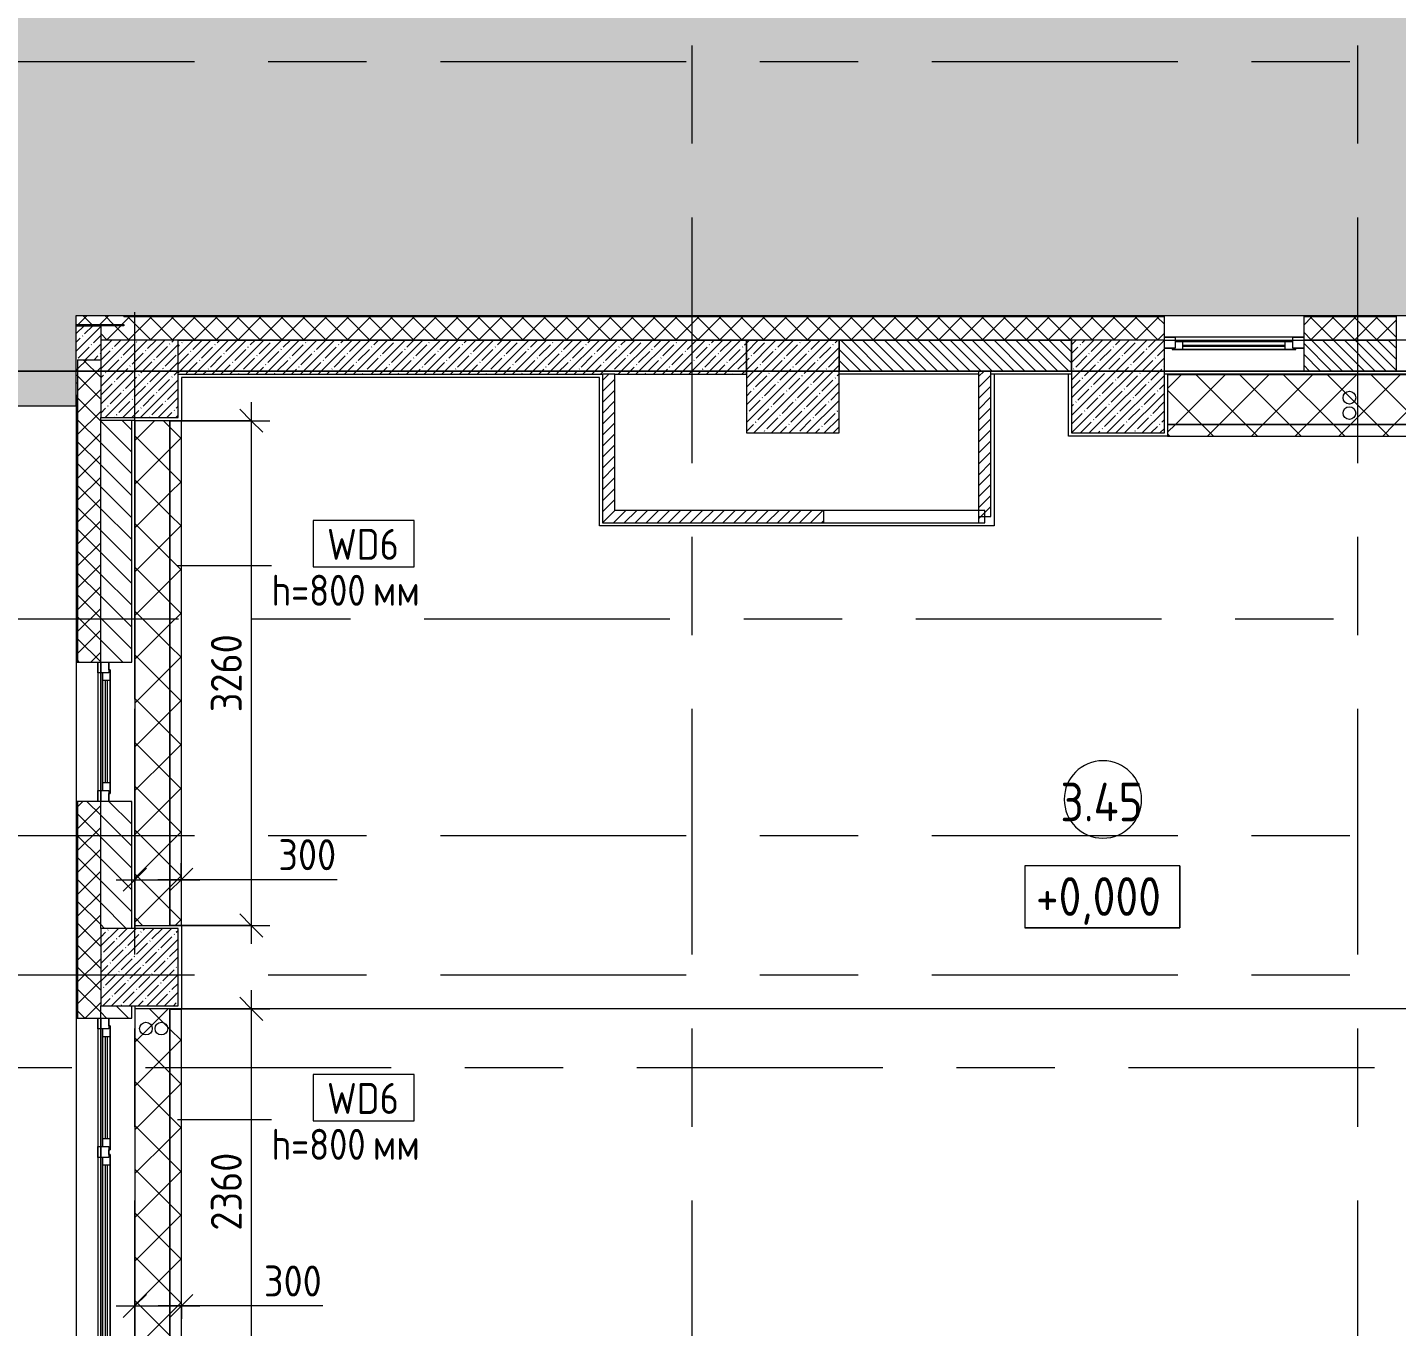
# Model space of a CAD drawing. Header units: millimetres. Extents: x 2623 to 211276, y -8553 to 29000.
# Drawn here: x 22735 to 31578, y 8827 to 17220 of the extents above; entities that cross this region are included whole.
import ezdxf

# ---------------------------------------------------------------- set-up
doc = ezdxf.new("R2010")
doc.units = ezdxf.units.MM
doc.linetypes.add('Осевая', pattern=[3175, 635, -476.25, 1587.5, -476.25])
for name, color, linetype, lineweight in [('A-ANNO-DIMS', 7, 'Continuous', 9), ('A-ANNO-DIMS-100', 7, 'Continuous', 9), ('A-AREA-IDEN', 7, 'Continuous', 9), ('A-DETL', 7, 'Continuous', 9), ('A-GENM', 7, 'Continuous', 9), ('A-GLAZ', 7, 'Continuous', 9), ('A-WALL', 7, 'Continuous', 9), ('A-WALL-1', 7, 'Continuous', 13), ('A-WALL-IDEN', 7, 'Continuous', 9), ('G-ANNO-DIMS', 7, 'Continuous', 9), ('I-WALL', 7, 'Continuous', 9), ('S-COLS', 7, 'Continuous', 9), ('Оси', 7, 'Continuous', 9), ('Оси-2', 7, 'Осевая', 9)]:
    doc.layers.add(name, color=color, linetype=linetype, lineweight=lineweight)
for name, color, linetype, lineweight, true_color in [('A-DETL-GENF-4', 7, 'Continuous', 9, 0xd4d4d4), ('A-FLOR-1', 7, 'Continuous', 9, 0xaaaaaa), ('A-WALL-2', 7, 'Continuous', 9, 0xff80c0)]:
    doc.layers.add(name, color=color, linetype=linetype, lineweight=lineweight, true_color=true_color)
doc.styles.add('GOST Common_5', font='GOST_Common.ttf', dxfattribs={"width": 0.9, "height": 250})
doc.styles.add('GOST Common_6', font='GOST_Common.ttf', dxfattribs={"width": 0.9, "height": 200})
doc.styles.add('ISOCPEUR', font='isocpeur.ttf', dxfattribs={"width": 0.9, "height": 250})
doc.styles.add('ISOCPEUR_1', font='isocpeur.ttf', dxfattribs={"width": 0.9, "height": 200})
doc.dimstyles.new('ISO-2_0_0_9К_Средний_округл2', dxfattribs={"dimscale": 304.8, "dimtxt": 199.196235, "dimasz": 0.492126, "dimexe": 0.393701, "dimexo": 0, "dimgap": 0, "dimtad": 1, "dimdec": 0, "dimrnd": 10, "dimzin": 0, "dimdsep": 46, "dimtxsty": 'ISOCPEUR_1', "dimblk1": 'OBLIQUE', "dimblk2": 'OBLIQUE', "dimsah": 1, "dimcen": 0.09, "dimdle": 0.393701, "dimazin": 0, "dimtfac": 1, "dimtdec": 4, "dimtix": 1, "dimtmove": 1, "dimatfit": 3, "dimfxl": 1, "dimtvp": 1, "dimtolj": 1, "dimtzin": 0, "dimarcsym": 2})
doc.dimstyles.new('ISO-2_0_0_9К_Средний_округл2_1', dxfattribs={"dimscale": 304.8, "dimtxt": 199.196235, "dimasz": 0.492126, "dimexe": 0.393701, "dimexo": 0, "dimgap": 0, "dimtad": 1, "dimdec": 0, "dimrnd": 10, "dimzin": 0, "dimdsep": 46, "dimtxsty": 'ISOCPEUR_1', "dimblk1": 'OBLIQUE', "dimblk2": 'OBLIQUE', "dimsah": 1, "dimcen": 0.09, "dimdle": 0.393701, "dimazin": 0, "dimtfac": 1, "dimtdec": 4, "dimtix": 1, "dimtmove": 0, "dimatfit": 3, "dimfxl": 1, "dimtvp": 1, "dimtolj": 1, "dimtzin": 0, "dimarcsym": 2})
doc.dimstyles.new('ISO-2_5_0_9К_БОЛЬШОЙ', dxfattribs={"dimscale": 304.8, "dimtxt": 248.995294, "dimasz": 0.492126, "dimexe": 0.393701, "dimexo": 0.984252, "dimgap": 0, "dimtad": 1, "dimdec": 0, "dimrnd": 10, "dimzin": 0, "dimdsep": 46, "dimtxsty": 'ISOCPEUR', "dimblk1": 'OBLIQUE', "dimblk2": 'OBLIQUE', "dimsah": 1, "dimcen": 0.09, "dimdle": 0.393701, "dimazin": 0, "dimtfac": 1, "dimtdec": 4, "dimtix": 1, "dimtmove": 0, "dimatfit": 3, "dimfxl": 1, "dimtvp": 1, "dimtolj": 1, "dimtzin": 0, "dimarcsym": 2})
pattern_1 = [(45, (23318.38, 0), (-70.71068, 70.71068), []), (135, (23318.38, 0), (-70.71068, -70.71068), [])]
pattern_2 = [(45, (23318.38, 0), (-57.02463, 57.02463), []), (45, (23375.41, 0), (-57.02463, 57.02463), [100.806, -20.161, 3.353, -16.808])]
pattern_3 = [(45, (23318.383, 0), (-35.35534, 35.35534), [])]
pattern_4 = [(45, (27406.78, 11912.37), (-141.4214, 141.4214), []), (135, (27406.78, 11912.37), (-141.4214, -141.4214), [])]
pattern_5 = [(315, (22768.78, 26903.37), (141.4214, 141.4214), []), (45, (22768.78, 26903.37), (-141.4214, 141.4214), [])]
pattern_6 = [(315, (25668.78, 26903.37), (141.4214, 141.4214), []), (45, (25668.78, 26903.37), (-141.4214, 141.4214), [])]

# ---------------------------------------------------------------- blocks, each defined once
blk = doc.blocks.new('парапет1 - парапет-18629556-План монтажа стен и перегородок 3 этажа в осях 1-12')
at = {"layer": 'A-GENM'}
for p, q in [((-268, 14772.9), (-2411.1, 14772.9)), ((-268, 14774.9), (-268, 14772.9))]:
    blk.add_line(p, q, dxfattribs=at)
blk = doc.blocks.new('BSC_Колонна _Прямоугольная - 500х500-V9-План монтажа стен и перегородок 3 этажа в осях 1-12')
at = {"layer": 'S-COLS'}
h = blk.add_hatch(dxfattribs=at)
h.set_pattern_fill('FP_16', color=256, style=0, pattern_type=2)
h.set_pattern_definition([(45, (-140, -14950), (-57.02463, 57.02463), []), (45, (-82.975, -14950), (-57.02463, 57.02463), [100.806, -20.161, 3.353, -16.808])])
h.paths.add_polyline_path([(-250, -250), (250, -250), (250, 250), (-250, 250), (-250, 61.5)])
for p, q in [((250, 250), (-250, 250)), ((-250, 250), (-250, -250)), ((250, -250), (250, 250)), ((-250, -250), (250, -250))]:
    blk.add_line(p, q, dxfattribs=at)
blk = doc.blocks.new('120_Окно_СКБ_1Ст - 120_Окно_СКБ_1Ст 900х2500_h_-20664874-План монтажа стен и перегородок 3 этажа в осях 1-12')
at = {"layer": 'A-GLAZ'}
for p, q in [((-450, -127), (-450, -57)), ((-450, -57), (-380, -57)), ((450, -57), (-450, -57)), ((-380, -57), (-380, -127)), ((380, -87), (-380, -87)), ((-380, -87), (-380, -127)), ((-330, -137), (-330, -87)), ((330, -137), (330, -87)), ((380, -127), (380, -57)), ((380, -57), (450, -57)), ((380, -127), (380, -87)), ((450, -57), (450, -127)), ((-380, -127), (-450, -127)), ((-450, -127), (-400, -127)), ((-380, -127), (-400, -127)), ((-400, -127), (-400, -137)), ((-400, -137), (400, -137)), ((400, -137), (-400, -137)), ((-330, -107), (330, -107)), ((330, -117), (-330, -117)), ((450, -127), (380, -127)), ((400, -127), (380, -127)), ((400, -127), (450, -127)), ((400, -137), (400, -127))]:
    blk.add_line(p, q, dxfattribs=at)
blk = doc.blocks.new('120_Окно_СКБ_2Ст - 120_Окно_СКБ_2Ст 2300х2500 _мал створка справа_-22272277-План монтажа стен и перегородок 3 этажа в осях 1-12')
at = {"layer": 'A-GLAZ'}
for p, q in [((-1150, -127), (-1150, -57)), ((-1150, -57), (-1080, -57)), ((1150, -57), (-1150, -57)), ((-1080, -57), (-1080, -127)), ((250, -87), (-1080, -87)), ((-1080, -87), (-1080, -127)), ((-1030, -137), (-1030, -87)), ((200, -137), (200, -87)), ((250, -127), (250, -57)), ((250, -57), (320, -57)), ((250, -127), (250, -87)), ((320, -57), (320, -127)), ((1080, -87), (320, -87)), ((320, -87), (320, -127)), ((370, -137), (370, -87)), ((1030, -137), (1030, -87)), ((1080, -127), (1080, -57)), ((1080, -57), (1150, -57)), ((1080, -127), (1080, -87)), ((1150, -57), (1150, -127)), ((-1080, -127), (-1150, -127)), ((-1150, -127), (-1100, -127)), ((-1080, -127), (-1100, -127)), ((-1100, -127), (-1100, -137)), ((-1100, -137), (270, -137)), ((270, -137), (-1100, -137)), ((-1030, -107), (200, -107)), ((200, -117), (-1030, -117)), ((320, -127), (250, -127)), ((270, -127), (250, -127)), ((270, -127), (300, -127)), ((270, -137), (270, -127)), ((320, -127), (300, -127)), ((300, -127), (300, -137)), ((300, -137), (1100, -137)), ((1100, -137), (300, -137)), ((370, -107), (1030, -107)), ((1030, -117), (370, -117)), ((1150, -127), (1080, -127)), ((1100, -127), (1080, -127)), ((1100, -127), (1150, -127)), ((1100, -137), (1100, -127))]:
    blk.add_line(p, q, dxfattribs=at)
blk = doc.blocks.new('120_Окно_СКБ_1Ст - 120_Окно_СКБ_1Ст_900х2500_h_-20705657-План монтажа стен и перегородок 3 этажа в осях 1-12')
at = {"layer": 'A-GLAZ'}
for p, q in [((-450, -127), (-450, -57)), ((-450, -57), (-380, -57)), ((450, -57), (-450, -57)), ((-380, -57), (-380, -127)), ((380, -87), (-380, -87)), ((-380, -87), (-380, -127)), ((-330, -137), (-330, -87)), ((330, -137), (330, -87)), ((380, -127), (380, -57)), ((380, -57), (450, -57)), ((380, -127), (380, -87)), ((450, -57), (450, -127)), ((-380, -127), (-450, -127)), ((-450, -127), (-400, -127)), ((-380, -127), (-400, -127)), ((-400, -127), (-400, -137)), ((-400, -137), (400, -137)), ((400, -137), (-400, -137)), ((-330, -107), (330, -107)), ((330, -117), (-330, -117)), ((450, -127), (380, -127)), ((400, -127), (380, -127)), ((400, -127), (450, -127)), ((400, -137), (400, -127))]:
    blk.add_line(p, q, dxfattribs=at)
blk = doc.blocks.new('BSC_Колонна _Прямоугольная - 500х500-V22-План монтажа стен и перегородок 3 этажа в осях 1-12')
at = {"layer": 'S-COLS'}
h = blk.add_hatch(dxfattribs=at)
h.set_pattern_fill('FP_35', color=256, style=0, pattern_type=2)
h.set_pattern_definition([(45, (-140, -11150), (-57.0246, 57.0246), []), (45, (-82.975, -11150), (-57.0246, 57.0246), [100.806, -20.161, 3.353, -16.808])])
h.paths.add_polyline_path([(-250, -250), (250, -250), (250, 250), (-250, 250), (-250, -155.2)])
for p, q in [((250, 250), (-250, 250)), ((-250, 250), (-250, -250)), ((250, -250), (250, 250)), ((-250, -250), (250, -250))]:
    blk.add_line(p, q, dxfattribs=at)
blk = doc.blocks.new('Зашивка приборов отопления34 - Зашивка приборов отопления-33324488-План монтажа стен и перегородок 3 этажа в осях 1-12')
at = {"layer": 'A-WALL-2'}
h = blk.add_hatch(dxfattribs=at)
h.set_pattern_fill('FP_41', color=256, style=0, pattern_type=2)
h.set_pattern_definition(pattern_4)
h.paths.add_polyline_path([(40348, 26567.4), (40348, 26888.4), (34187.8, 26888.4), (34187.8, 26567.4), (40332.9, 26567.4)])
h = blk.add_hatch(dxfattribs=at)
h.set_pattern_fill('FP_41', color=256, style=0, pattern_type=2)
h.set_pattern_definition(pattern_4)
h.paths.add_polyline_path([(40348, 26492.4), (40348, 26567.4), (34187.8, 26567.4), (34187.8, 26492.4), (40332.9, 26492.4)])
for p, q in [((34187.8, 26888.4), (34187.8, 26567.4)), ((40348, 26888.4), (34187.8, 26888.4)), ((40348, 26567.4), (40348, 26888.4)), ((34187.8, 26567.4), (40348, 26567.4)), ((40348, 26567.4), (34187.8, 26567.4)), ((34187.8, 26567.4), (34187.8, 26492.4)), ((40348, 26492.4), (40348, 26567.4)), ((34187.8, 26492.4), (40348, 26492.4))]:
    blk.add_line(p, q, dxfattribs=at)
blk = doc.blocks.new('Зашивка приборов отопления35 - Зашивка приборов отопления-33324623-План монтажа стен и перегородок 3 этажа в осях 1-12')
at = {"layer": 'A-WALL-2'}
h = blk.add_hatch(dxfattribs=at)
h.set_pattern_fill('FP_42', color=256, style=0, pattern_type=2)
h.set_pattern_definition(pattern_5)
h.paths.add_polyline_path([(34187.8, 26793.4), (34187.8, 26567.4), (37447.8, 26567.4), (37447.8, 26793.4), (34265.7, 26793.4)])
h = blk.add_hatch(dxfattribs=at)
h.set_pattern_fill('FP_42', color=256, style=0, pattern_type=2)
h.set_pattern_definition(pattern_5)
h.paths.add_polyline_path([(34187.8, 26492.4), (37447.8, 26492.4), (37447.8, 26567.4), (34187.8, 26567.4)])
for p, q in [((34187.8, 26793.4), (34187.8, 26567.4)), ((37447.8, 26793.4), (34187.8, 26793.4)), ((37447.8, 26567.4), (37447.8, 26793.4)), ((34187.8, 26567.4), (37447.8, 26567.4)), ((37447.8, 26567.4), (34187.8, 26567.4)), ((34187.8, 26567.4), (34187.8, 26492.4)), ((37447.8, 26492.4), (37447.8, 26567.4)), ((34187.8, 26492.4), (37447.8, 26492.4))]:
    blk.add_line(p, q, dxfattribs=at)
blk = doc.blocks.new('Зашивка приборов отопления36 - Зашивка приборов отопления-33324807-План монтажа стен и перегородок 3 этажа в осях 1-12')
at = {"layer": 'A-WALL-2'}
h = blk.add_hatch(dxfattribs=at)
h.set_pattern_fill('FP_43', color=256, style=0, pattern_type=2)
h.set_pattern_definition(pattern_6)
h.paths.add_polyline_path([(34187.8, 26657.6), (34187.8, 26567.4), (36548.8, 26567.4), (36548.8, 26793.4), (34187.8, 26793.4)])
h = blk.add_hatch(dxfattribs=at)
h.set_pattern_fill('FP_43', color=256, style=0, pattern_type=2)
h.set_pattern_definition(pattern_6)
h.paths.add_polyline_path([(34187.8, 26492.4), (36545.1, 26492.4), (36545.1, 26567.4), (34187.8, 26567.4), (34187.8, 26497.1)])
for p, q in [((34187.8, 26793.4), (34187.8, 26567.4)), ((36548.8, 26793.4), (34187.8, 26793.4)), ((36548.8, 26567.4), (36548.8, 26793.4)), ((34187.8, 26567.4), (36548.8, 26567.4)), ((36545.1, 26567.4), (34187.8, 26567.4)), ((34187.8, 26567.4), (34187.8, 26492.4)), ((36545.1, 26492.4), (36545.1, 26567.4)), ((34187.8, 26492.4), (36545.1, 26492.4))]:
    blk.add_line(p, q, dxfattribs=at)
blk = doc.blocks.new('DIMBLOCK5-План монтажа стен и перегородок 3 этажа в осях 1-12')
at = {"layer": 'A-ANNO-DIMS-100', "lineweight": 20}
for p, q in [((20081.4, 17000), (20006.4, 17075)), ((20081.4, 17000), (20156.4, 16925)), ((20081.4, 15000), (20006.4, 15075)), ((20081.4, 15000), (20156.4, 14925))]:
    blk.add_line(p, q, dxfattribs=at)
at = {"layer": 'A-ANNO-DIMS-100'}
for p, q in [((19887.4, 17000), (20201.4, 17000)), ((20081.4, 17000), (19887.4, 17000)), ((20081.4, 17000), (20081.4, 15000)), ((32879, 15000), (19961.4, 15000)), ((20081.4, 15000), (32879, 15000))]:
    blk.add_line(p, q, dxfattribs=at)
at = {"layer": 'A-ANNO-DIMS-100', "color": 0, "insert": (19754.7, 15684), "char_height": 250, "width": 758.478, "attachment_point": 1, "rotation": 90, "line_spacing_factor": 1.149209, "style": 'ISOCPEUR'}
blk.add_mtext('2000', dxfattribs=at)
blk = doc.blocks.new('_Oblique')
at = {"color": 0, "linetype": 'ByBlock', "lineweight": -2}
blk.add_line((-0.5, -0.5), (0.5, 0.5), dxfattribs=at)
blk = doc.blocks.new('DIMBLOCK6-План монтажа стен и перегородок 3 этажа в осях 1-12')
at = {"layer": 'A-ANNO-DIMS-100', "lineweight": 20}
for p, q in [((20081.4, 15000), (20006.4, 15075)), ((20081.4, 15000), (20156.4, 14925)), ((20081.4, 13400), (20006.4, 13475)), ((20081.4, 13400), (20156.4, 13325))]:
    blk.add_line(p, q, dxfattribs=at)
at = {"layer": 'A-ANNO-DIMS-100'}
for p, q in [((32879, 15000), (19961.4, 15000)), ((20081.4, 15000), (20081.4, 13400)), ((20081.4, 15000), (32879, 15000)), ((19887.4, 13400), (20201.4, 13400)), ((20081.4, 13400), (19887.4, 13400))]:
    blk.add_line(p, q, dxfattribs=at)
at = {"layer": 'A-ANNO-DIMS-100', "color": 0, "insert": (19754.7, 13905.5), "char_height": 250, "width": 706.764, "attachment_point": 1, "rotation": 90, "line_spacing_factor": 1.149209, "style": 'ISOCPEUR'}
blk.add_mtext('1600', dxfattribs=at)
blk = doc.blocks.new('Марка_Помещения - Номер-25198446-План монтажа стен и перегородок 3 этажа в осях 1-12')
at = {"layer": 'A-AREA-IDEN'}
for start, end in [(360, 180), (180, 360)]:
    blk.add_arc((0, 0), 2.5, start, end, dxfattribs=at)
blk = doc.blocks.new('DIMBLOCK26-План монтажа стен и перегородок 3 этажа в осях 1-12')
at = {"layer": 'A-ANNO-DIMS-100'}
for p, q in [((23428.4, 11820.4), (23428.4, 11594.3)), ((23428.4, 11714.3), (23428.4, 11820.4)), ((23728.4, 11820.4), (23728.4, 11594.3)), ((23728.4, 11714.3), (23728.4, 11820.4)), ((23308.4, 11714.3), (23848.4, 11714.3)), ((24255.9, 11714.3), (23578.4, 11714.3)), ((24735.1, 11714.3), (24255.9, 11714.3))]:
    blk.add_line(p, q, dxfattribs=at)
at = {"layer": 'A-ANNO-DIMS-100', "lineweight": 20}
for p, q in [((23428.4, 11714.3), (23503.4, 11789.3)), ((23728.4, 11714.3), (23803.4, 11789.3)), ((23428.4, 11714.3), (23353.4, 11639.3)), ((23728.4, 11714.3), (23653.4, 11639.3))]:
    blk.add_line(p, q, dxfattribs=at)
at = {"layer": 'A-ANNO-DIMS-100', "color": 0, "insert": (24355.9, 11975.6), "char_height": 200, "width": 455.087, "attachment_point": 1, "line_spacing_factor": 1.149209, "style": 'ISOCPEUR_1'}
blk.add_mtext('300', dxfattribs=at)
blk = doc.blocks.new('DIMBLOCK27-План монтажа стен и перегородок 3 этажа в осях 1-12')
at = {"layer": 'A-ANNO-DIMS-100'}
for p, q in [((23428.4, 9066.6), (23428.4, 8840.5)), ((23428.4, 8960.5), (23428.4, 9066.6)), ((23729.4, 8878), (23729.4, 9080.5)), ((23308.4, 8960.5), (23849.4, 8960.5)), ((24162.8, 8960.5), (23578.9, 8960.5)), ((23729.4, 8960.5), (23729.4, 8878)), ((24642, 8960.5), (24162.8, 8960.5))]:
    blk.add_line(p, q, dxfattribs=at)
at = {"layer": 'A-ANNO-DIMS-100', "lineweight": 20}
for p, q in [((23428.4, 8960.5), (23503.4, 9035.5)), ((23729.4, 8960.5), (23804.4, 9035.5)), ((23428.4, 8960.5), (23353.4, 8885.5)), ((23729.4, 8960.5), (23654.4, 8885.5))]:
    blk.add_line(p, q, dxfattribs=at)
at = {"layer": 'A-ANNO-DIMS-100', "color": 0, "insert": (24262.8, 9221.8), "char_height": 200, "width": 455.087, "attachment_point": 1, "line_spacing_factor": 1.149209, "style": 'ISOCPEUR_1'}
blk.add_mtext('300', dxfattribs=at)
blk = doc.blocks.new('Высотные отметки - 10х4_h_-17668695-План монтажа стен и перегородок 3 этажа в осях 1-12')
at = {"layer": 'G-ANNO-DIMS'}
for p, q in [((-5, 4), (-5, 0)), ((5, 4), (-5, 4)), ((5, 4), (-5, 4)), ((-5, 4), (-5, 0)), ((5, 4), (5, 0)), ((5, 0), (5, 4)), ((5, 0), (-5, 0)), ((-5, 0), (5, 0))]:
    blk.add_line(p, q, dxfattribs=at)
blk = doc.blocks.new('М_стена2 - Типоразмер-30678229-План монтажа стен и перегородок 3 этажа в осях 1-12')
at = {"layer": 'A-WALL-IDEN'}
for p, q in [((3.258, 1.523), (-3.273, 1.523)), ((-3.273, 1.523), (-3.273, -1.477)), ((3.258, -1.477), (3.258, 1.523)), ((-3.273, -1.477), (3.258, -1.477))]:
    blk.add_line(p, q, dxfattribs=at)
blk = doc.blocks.new('DIMBLOCK29-План монтажа стен и перегородок 3 этажа в осях 1-12')
at = {"layer": 'A-ANNO-DIMS-100'}
for p, q in [((24181, 14799), (24181, 11299)), ((23654.4, 14679), (24301, 14679)), ((24181, 14679), (23654.4, 14679)), ((23654.4, 11419), (24301, 11419)), ((24181, 11419), (23654.4, 11419))]:
    blk.add_line(p, q, dxfattribs=at)
at = {"layer": 'A-ANNO-DIMS-100', "lineweight": 20}
for p, q in [((24181, 14679), (24106, 14754)), ((24181, 14679), (24256, 14604)), ((24181, 11419), (24106, 11494)), ((24181, 11419), (24256, 11344))]:
    blk.add_line(p, q, dxfattribs=at)
at = {"layer": 'A-ANNO-DIMS-100', "color": 0, "insert": (23919.7, 12796.2), "char_height": 200, "width": 606.782, "attachment_point": 1, "rotation": 90, "line_spacing_factor": 1.149209, "style": 'ISOCPEUR_1'}
blk.add_mtext('3260', dxfattribs=at)
blk = doc.blocks.new('DIMBLOCK30-План монтажа стен и перегородок 3 этажа в осях 1-12')
at = {"layer": 'A-ANNO-DIMS-100'}
for p, q in [((24181, 11000), (24181, 8400)), ((23654.4, 10880), (24301, 10880)), ((24181, 10880), (23654.4, 10880)), ((24287.1, 8520), (24061, 8520)), ((24181, 8520), (24287.1, 8520))]:
    blk.add_line(p, q, dxfattribs=at)
at = {"layer": 'A-ANNO-DIMS-100', "lineweight": 20}
for p, q in [((24181, 10880), (24106, 10955)), ((24181, 10880), (24256, 10805)), ((24181, 8520), (24106, 8595)), ((24181, 8520), (24256, 8445))]:
    blk.add_line(p, q, dxfattribs=at)
at = {"layer": 'A-ANNO-DIMS-100', "color": 0, "insert": (23919.7, 9447.2), "char_height": 200, "width": 606.782, "attachment_point": 1, "rotation": 90, "line_spacing_factor": 1.149209, "style": 'ISOCPEUR_1'}
blk.add_mtext('2360', dxfattribs=at)

msp = doc.modelspace()

# ---------------------------------------------------------------- hatches: boundary and pattern name
at = {"layer": 'A-DETL-GENF-4'}
msp.add_hatch(color=256, dxfattribs=at).paths.add_polyline_path([(23050.4, 14774.9), (23050.4, 15358), (61606, 15358), (61606, 23799.7), (61926.2, 23799.7), (61926.2, 23888.3), (57246.5, 23888.3), (57246.5, 27398.1), (20909.3, 27398.1), (20909.3, 14774.9), (22922.1, 14774.9)])
at = {"layer": 'A-WALL'}
h = msp.add_hatch(dxfattribs=at)
h.set_pattern_fill('FP_12', color=256, style=0, pattern_type=2)
h.set_pattern_definition(pattern_1)
h.paths.add_polyline_path([(61605.2, 15200), (61606, 15200), (61605.2, 15350), (61128.4, 15350), (61128.4, 15200), (61284.1, 15200)])
h.paths.add_polyline_path([(58073.9, 15200), (58728.4, 15200), (58728.4, 15350), (57978.4, 15350), (57978.4, 15200)])
h.paths.add_polyline_path([(55428.4, 15200), (55428.4, 15350), (53335.4, 15349), (53335.4, 15288), (53332.4, 15285), (52558.4, 15285), (52555.4, 15288), (52554.6, 15350), (48928.6, 15349), (48928.6, 15288), (48924.8, 15285), (47751.6, 15285), (47748.6, 15288), (47747.9, 15350), (43108.4, 15349), (43108.4, 15288), (43105.4, 15285), (42331.4, 15285), (42328.4, 15288), (42327.6, 15350), (38101.4, 15349), (38100.3, 15285.7), (38098.4, 15285), (37922, 15286.1), (37921.4, 15288), (37920.6, 15350), (36178.4, 15350), (36178.4, 15200), (54221.7, 15200)])
h.paths.add_polyline_path([(33078.4, 15200), (33078.4, 15350), (32478.4, 15350), (32478.4, 15200), (33034.3, 15200)])
h.paths.add_polyline_path([(31578.4, 15200), (31578.4, 15350), (30978.4, 15350), (30978.4, 15200), (31108.1, 15200)])
h.paths.add_polyline_path([(29824.1, 15200), (30078.4, 15200), (30078.4, 15350), (23358.4, 15350), (23358.4, 15293), (23208.4, 15293), (23208.4, 15200), (29478.4, 15200)])
h.paths.add_polyline_path([(57078.4, 15200), (57078.4, 15350), (56928.4, 15350), (56928.4, 15200)])
h.paths.add_polyline_path([(56468.8, 15200), (56558.4, 15200), (56558.4, 15350), (56328.4, 15350), (56328.4, 15200)])
h = msp.add_hatch(dxfattribs=at)
h.set_pattern_fill('FP_10', color=256, style=0, pattern_type=2)
h.set_pattern_definition([(135, (23318.383, 0), (-35.35534, -35.35534), [])])
h.paths.add_polyline_path([(32478.4, 15000), (33078.4, 15000), (33078.4, 15200), (32478.4, 15200), (32478.4, 15011.5)])
h.paths.add_polyline_path([(31108.1, 15000), (31578.4, 15000), (31578.4, 15200), (30978.4, 15200), (30978.4, 15000)])
h.paths.add_polyline_path([(36244.5, 15000), (37028.4, 15000), (37028.4, 15200), (36178.4, 15200), (36178.4, 15000)])
h.paths.add_polyline_path([(27978.4, 15000), (29478.4, 15000), (29478.4, 15200), (27978.4, 15200)])
h = msp.add_hatch(dxfattribs=at)
h.set_pattern_fill('FP_12', color=256, style=0, pattern_type=2)
h.set_pattern_definition(pattern_1)
h.paths.add_polyline_path([(23050.4, 14973), (23058.4, 14973), (23058.4, 15073), (23050.4, 15073), (23050.4, 15011.5)])
h = msp.add_hatch(dxfattribs=at)
h.set_pattern_fill('FP_12', color=256, style=0, pattern_type=2)
h.set_pattern_definition(pattern_1)
h.paths.add_polyline_path([(23058.4, -100), (23208.4, -100), (23208.4, 5220), (23058.4, 5220), (23058.4, -51.1)])
h.paths.add_polyline_path([(23208.4, 7320), (23208.4, 8520), (23058.4, 8520), (23058.4, 7320)])
h.paths.add_polyline_path([(23058.4, 10820), (23208.4, 10820), (23208.4, 12220), (23058.4, 12220), (23058.4, 10994.8)])
h.paths.add_polyline_path([(23208.4, 13120), (23208.4, 15073), (23058.4, 15073), (23058.4, 13120)])
h = msp.add_hatch(dxfattribs=at)
h.set_pattern_fill('FP_12', color=256, style=0, pattern_type=2)
h.set_pattern_definition(pattern_1)
h.paths.add_polyline_path([(23058.4, 14923), (23058.4, 14973), (23050.4, 14973), (23050.4, 14923)])
at = {"layer": 'I-WALL'}
h = msp.add_hatch(dxfattribs=at)
h.set_pattern_fill('FP_12', color=256, style=0, pattern_type=2)
h.set_pattern_definition(pattern_1)
h.paths.add_polyline_path([(23050.4, 15300), (23358.4, 15300), (23358.4, 15358), (23050.4, 15358), (23050.4, 15341.3)])
h = msp.add_hatch(dxfattribs=at)
h.set_pattern_fill('FP_13', color=256, style=0, pattern_type=2)
h.set_pattern_definition(pattern_2)
h.paths.add_polyline_path([(23055.4, 15073), (23208.4, 15073), (23208.4, 15293), (23050.4, 15293), (23050.4, 15073)])
h = msp.add_hatch(dxfattribs=at)
h.set_pattern_fill('FP_13', color=256, style=0, pattern_type=2)
h.set_pattern_definition(pattern_2)
h.paths.add_polyline_path([(27378.4, 14980), (27378.4, 15200), (23708.4, 15200), (23708.4, 14980), (27255.9, 14980)])
h = msp.add_hatch(dxfattribs=at)
h.set_pattern_fill('FP_25', color=256, style=0, pattern_type=2)
h.set_pattern_definition(pattern_3)
h.paths.add_polyline_path([(26528.4, 14100), (26528.4, 14980), (26448.4, 14980), (26448.4, 14100)])
h = msp.add_hatch(dxfattribs=at)
h.set_pattern_fill('FP_25', color=256, style=0, pattern_type=2)
h.set_pattern_definition(pattern_3)
h.paths.add_polyline_path([(28958.4, 14060), (28958.4, 15000), (28878.4, 15000), (28878.4, 14060)])
h = msp.add_hatch(dxfattribs=at)
h.set_pattern_fill('FP_11', color=256, style=0, pattern_type=2)
h.set_pattern_definition([(135, (23318.38, 0), (-70.7107, -70.7107), [])])
h.paths.add_polyline_path([(23403.6, 7900), (23408.4, 7900), (23408.4, 8520), (23208.4, 8520), (23208.4, 7900)])
h.paths.add_polyline_path([(23208.4, 10820), (23408.4, 10820), (23408.4, 10900), (23208.4, 10900)])
h.paths.add_polyline_path([(23208.4, 11400), (23408.4, 11400), (23408.4, 12220), (23208.4, 12220), (23208.4, 11999)])
h.paths.add_polyline_path([(23408.4, 13120), (23408.4, 14680), (23208.4, 14680), (23208.4, 13120), (23403.6, 13120)])
h = msp.add_hatch(dxfattribs=at)
h.set_pattern_fill('FP_25', color=256, style=0, pattern_type=2)
h.set_pattern_definition(pattern_3)
h.paths.add_polyline_path([(28878.4, 14020), (28918.4, 14020), (28918.4, 14100), (28878.4, 14100)])
h.paths.add_polyline_path([(26448.4, 14020), (27878.4, 14020), (27878.4, 14100), (26448.4, 14100)])
at = {"layer": 'S-COLS'}
h = msp.add_hatch(dxfattribs=at)
h.set_pattern_fill('FP_13', color=256, style=0, pattern_type=2)
h.set_pattern_definition(pattern_2)
h.paths.add_polyline_path([(27378.4, 14600), (27978.4, 14600), (27978.4, 15200), (27378.4, 15200)])
h = msp.add_hatch(dxfattribs=at)
h.set_pattern_fill('FP_13', color=256, style=0, pattern_type=2)
h.set_pattern_definition(pattern_2)
h.paths.add_polyline_path([(29478.4, 14600), (30078.4, 14600), (30078.4, 15200), (29478.4, 15200), (29478.4, 15000)])

# ---------------------------------------------------------------- linework, layer by layer
at = {"layer": 'A-DETL'}
for p, q in [((23050.4, 14774.9), (23050.4, 15358)), ((23050.4, 15358), (61605.2, 15358)), ((20909.3, 14774.9), (23050.4, 14774.9))]:
    msp.add_line(p, q, dxfattribs=at)
for centre in [(31273.2, 14827.9), (31273.2, 14727.9), (23500.8, 10752.4), (23600.8, 10752.4)]:
    msp.add_circle(centre, 41, dxfattribs=at)
at = {"layer": 'A-FLOR-1'}
for p, q in [((26429.4, 14959), (23729.4, 14959)), ((23729.4, 14959), (23729.4, 14679)), ((26429.4, 13999), (26429.4, 14959)), ((29458.4, 14979), (28979.4, 14979)), ((28979.4, 14979), (28979.4, 13999)), ((29458.4, 14580), (29458.4, 14979)), ((30098.4, 14980), (30098.4, 14580)), ((30098.4, 14580), (29458.4, 14580)), ((28979.4, 13999), (26429.4, 13999)), ((23729.4, 11419), (23729.4, 10880)), ((36279.6, 10880), (23654.4, 10880))]:
    msp.add_line(p, q, dxfattribs=at)
at = {"layer": 'A-WALL'}
for p, q in [((30078.4, 15200), (30078.4, 15358)), ((30978.4, 15358), (30978.4, 15000)), ((31578.4, 15000), (31578.4, 15358)), ((23708.4, 15200), (27978.4, 15200)), ((27978.4, 15200), (27978.4, 15000)), ((29478.4, 15000), (29478.4, 15200)), ((30078.4, 15200), (29478.4, 15200)), ((32478.4, 15200), (31578.4, 15200)), ((27978.4, 15000), (28878.4, 15000)), ((28958.4, 15000), (29478.4, 15000)), ((30978.4, 15000), (31578.4, 15000)), ((23050.4, 14772.9), (23050.4, -258)), ((23208.4, 14680), (23208.4, 14700)), ((23050.4, 13120), (23208.4, 13120)), ((23208.4, 13120), (23208.4, 12220)), ((23208.4, 12220), (23050.4, 12220)), ((23050.4, 10820), (23208.4, 10820)), ((23208.4, 10820), (23208.4, 8520))]:
    msp.add_line(p, q, dxfattribs=at)
at = {"layer": 'A-WALL-1'}
for p, q in [((23050.4, 15300), (23358.4, 15300)), ((23358.4, 15358), (23358.4, 15350)), ((30078.4, 15353), (23358.4, 15353)), ((30078.4, 15350), (23358.4, 15350)), ((23358.4, 15300), (23358.4, 15293)), ((31578.4, 15353), (30978.4, 15353)), ((31578.4, 15350), (30978.4, 15350)), ((23050.4, 15295), (23358.4, 15295)), ((23358.4, 15293), (23208.4, 15293)), ((23208.4, 15293), (23208.4, 15200)), ((29478.4, 15200), (27978.4, 15200)), ((27978.4, 15200), (29478.4, 15200)), ((31578.4, 15200), (30978.4, 15200)), ((30978.4, 15200), (31578.4, 15200)), ((23058.4, 15073), (23058.4, 13120)), ((23058.4, 15073), (23208.4, 15073)), ((23050.4, 14973), (23058.4, 14973)), ((26528.4, 14980), (26448.4, 14980)), ((28958.4, 15000), (28878.4, 15000)), ((23050.4, 14923), (23058.4, 14923)), ((23050.4, 14843), (23058.4, 14843)), ((23055.4, 14843), (23055.4, 13120)), ((23208.4, 13120), (23208.4, 14680)), ((23055.4, 12220), (23055.4, 10820)), ((23058.4, 12220), (23058.4, 10820)), ((23208.4, 11400), (23208.4, 12220)), ((23208.4, 10820), (23208.4, 10900))]:
    msp.add_line(p, q, dxfattribs=at)
at = {"layer": 'A-WALL-IDEN'}
for p, q in [((23703.9, 13744.5), (24311.3, 13744.5)), ((23703.9, 10165.3), (24311.3, 10165.3))]:
    msp.add_line(p, q, dxfattribs=at)
at = {"layer": 'I-WALL'}
for p, q in [((23050.4, 15293), (23208.4, 15293)), ((27378.4, 15200), (23708.4, 15200)), ((27378.4, 14980), (27378.4, 15200)), ((30078.4, 15200), (30978.4, 15200)), ((23708.4, 14980), (26448.4, 14980)), ((26448.4, 14980), (26448.4, 14020)), ((26528.4, 14100), (26528.4, 14980)), ((26528.4, 14980), (27378.4, 14980)), ((28878.4, 14980), (27978.4, 14980)), ((28878.4, 15000), (28878.4, 14020)), ((28958.4, 14060), (28958.4, 15000)), ((29478.4, 14980), (28958.4, 14980)), ((36279.6, 14980), (30078.4, 14980)), ((23428.4, 14680), (23208.4, 14680)), ((23408.4, 13120), (23408.4, 14680)), ((23428.4, 14680), (23428.4, 11400)), ((28918.4, 14100), (26528.4, 14100)), ((27878.4, 14020), (27878.4, 14100)), ((28918.4, 14020), (28918.4, 14100)), ((26448.4, 14020), (28918.4, 14020)), ((28878.4, 14060), (28958.4, 14060)), ((23208.4, 13120), (23408.4, 13120)), ((23208.4, 12220), (23208.4, 13120)), ((23408.4, 12220), (23208.4, 12220)), ((23408.4, 11400), (23408.4, 12220)), ((23408.4, 10820), (23408.4, 10900)), ((23428.4, 10900), (23428.4, 8500)), ((23208.4, 10820), (23408.4, 10820)), ((23208.4, 8520), (23208.4, 10820))]:
    msp.add_line(p, q, dxfattribs=at)
at = {"layer": 'S-COLS'}
for p, q in [((27978.4, 15200), (27378.4, 15200)), ((27378.4, 15200), (27378.4, 14600)), ((27978.4, 14600), (27978.4, 15200)), ((30078.4, 15200), (29478.4, 15200)), ((29478.4, 15200), (29478.4, 15000)), ((30078.4, 14600), (30078.4, 15200)), ((29478.4, 15000), (29478.4, 14600)), ((27378.4, 14600), (27978.4, 14600)), ((29478.4, 14600), (30078.4, 14600))]:
    msp.add_line(p, q, dxfattribs=at)
at = {"layer": 'Оси'}
msp.add_line((23428.4, 12880), (23428.4, 15380), dxfattribs=at)
at = {"layer": 'Оси-2'}
for p, q in [((27028.4, 593.7), (27028.4, 24898.1)), ((31328.4, 593.7), (31328.4, 24898.1)), ((21115.9, 17000), (59578.4, 17000)), ((21011.3, 15000), (58978.4, 15000)), ((21011.3, 13400), (58978.4, 13400)), ((23428.4, 593.7), (23428.4, 12880)), ((21115.9, 12000), (58978.4, 12000)), ((21115.9, 11100), (59578.4, 11100)), ((22385.9, 10500), (59578.4, 10500))]:
    msp.add_line(p, q, dxfattribs=at)

# ---------------------------------------------------------------- block references
at = {"layer": 'A-AREA-IDEN', "xscale": 99.99999999999993, "yscale": 99.99999999999993, "zscale": 99.99999999999993}
msp.add_blockref('Марка_Помещения - Номер-25198446-План монтажа стен и перегородок 3 этажа в осях 1-12', (29681.6, 12232.6), dxfattribs=at)
at = {"layer": 'A-GENM'}
msp.add_blockref('парапет1 - парапет-18629556-План монтажа стен и перегородок 3 этажа в осях 1-12', (23318.4, 0), dxfattribs=at)
at = {"layer": 'A-GLAZ'}
msp.add_blockref('120_Окно_СКБ_1Ст - 120_Окно_СКБ_1Ст_900х2500_h_-20705657-План монтажа стен и перегородок 3 этажа в осях 1-12', (30528.4, 15275), dxfattribs=at)
at = {"layer": 'A-GLAZ', "rotation": 89.99999999999991}
for name, p in [('120_Окно_СКБ_1Ст - 120_Окно_СКБ_1Ст 900х2500_h_-20664874-План монтажа стен и перегородок 3 этажа в осях 1-12', (23133.4, 12670)), ('120_Окно_СКБ_2Ст - 120_Окно_СКБ_2Ст 2300х2500 _мал створка справа_-22272277-План монтажа стен и перегородок 3 этажа в осях 1-12', (23133.4, 9670))]:
    msp.add_blockref(name, p, dxfattribs=at)
at = {"layer": 'A-WALL-2'}
msp.add_blockref('Зашивка приборов отопления34 - Зашивка приборов отопления-33324488-План монтажа стен и перегородок 3 этажа в осях 1-12', (-4088.4, -11912.4), dxfattribs=at)
at = {"layer": 'A-WALL-2', "rotation": 89.99999999999993}
for name, p in [('Зашивка приборов отопления35 - Зашивка приборов отопления-33324623-План монтажа стен и перегородок 3 этажа в осях 1-12', (50221.8, -22768.8)), ('Зашивка приборов отопления36 - Зашивка приборов отопления-33324807-План монтажа стен и перегородок 3 этажа в осях 1-12', (50221.8, -25668.8))]:
    msp.add_blockref(name, p, dxfattribs=at)
at = {"layer": 'A-WALL-IDEN', "xscale": 99.99999999999993, "yscale": 99.99999999999993, "zscale": 99.99999999999993}
for p in [(24907.2, 13882.5), (24907.2, 10303.3)]:
    msp.add_blockref('М_стена2 - Типоразмер-30678229-План монтажа стен и перегородок 3 этажа в осях 1-12', p, dxfattribs=at)
at = {"layer": 'G-ANNO-DIMS', "xscale": 99.99999999999993, "yscale": 99.99999999999993, "zscale": 99.99999999999993}
msp.add_blockref('Высотные отметки - 10х4_h_-17668695-План монтажа стен и перегородок 3 этажа в осях 1-12', (29677.6, 11403.9), dxfattribs=at)
at = {"layer": 'S-COLS'}
for name, p in [('BSC_Колонна _Прямоугольная - 500х500-V9-План монтажа стен и перегородок 3 этажа в осях 1-12', (23458.4, 14950)), ('BSC_Колонна _Прямоугольная - 500х500-V22-План монтажа стен и перегородок 3 этажа в осях 1-12', (23458.4, 11150))]:
    msp.add_blockref(name, p, dxfattribs=at)

# ---------------------------------------------------------------- texts
at = {"layer": 'A-AREA-IDEN', "insert": (29406.9, 12341.2), "char_height": 250, "width": 685.443, "attachment_point": 1, "style": 'GOST Common_5'}
msp.add_mtext('3.45', dxfattribs=at)
at = {"layer": 'A-WALL-IDEN', "char_height": 200, "attachment_point": 1, "style": 'GOST Common_6'}
for s, insert, width in [('WD6', (24670.7, 13980.5), 584.43), ('h=800', (24311.3, 13683.6), 793.671), ('мм', (24966.2, 13683.6), 360.759), ('WD6', (24670.7, 10401.4), 584.43), ('h=800', (24311.3, 10104.5), 793.671), ('мм', (24966.2, 10104.5), 360.759)]:
    msp.add_mtext(s, dxfattribs=dict(at, insert=insert, width=width))
at = {"layer": 'G-ANNO-DIMS', "insert": (29248.9, 11730.6), "char_height": 250, "width": 1028.823, "attachment_point": 1, "line_spacing_factor": 1.022761, "style": 'GOST Common_5'}
msp.add_mtext('+0,000', dxfattribs=at)

# ---------------------------------------------------------------- dimensions: what is measured, and where the dimension line sits
at = {"layer": 'A-ANNO-DIMS'}
for base, p1, p2, dimstyle, override, picture, middle in [((20081.4, 15000), (20187.4, 17000), (33179, 15000), 'ISO-2_5_0_9К_БОЛЬШОЙ', {"dimpost": '<>', "dimfxl": 13144.637034}, 'DIMBLOCK5-План монтажа стен и перегородок 3 этажа в осях 1-12', (19956.4, 16000)), ((20081.4, 13400), (33179, 15000), (20187.4, 13400), 'ISO-2_5_0_9К_БОЛЬШОЙ', {"dimpost": '<>', "dimfxl": 13089.747226}, 'DIMBLOCK6-План монтажа стен и перегородок 3 этажа в осях 1-12', (19956.4, 14200)), ((24181, 11419), (23654.4, 14679), (23654.4, 11419), 'ISO-2_0_0_9К_Средний_округл2_1', {"dimpost": '<>', "dimfxl": 3260.000001}, 'DIMBLOCK29-План монтажа стен и перегородок 3 этажа в осях 1-12', (24081, 13049)), ((24181, 8520), (23654.4, 10880), (24287.1, 8520), 'ISO-2_0_0_9К_Средний_округл2_1', {"dimpost": '<>', "dimfxl": 2443.345945}, 'DIMBLOCK30-План монтажа стен и перегородок 3 этажа в осях 1-12', (24081, 9700))]:
    dim = msp.add_linear_dim(base=base, p1=p1, p2=p2, angle=90, dimstyle=dimstyle, override=override, dxfattribs=at)
    dim.commit()
    dim.dimension.update_dxf_attribs({"geometry": picture, "text_midpoint": middle})
for base, p1, p2, override, picture, middle in [((23728.4, 11714.3), (23428.4, 11820.4), (23728.4, 11820.4), {"dimpost": '<>', "dimfxl": 300}, 'DIMBLOCK26-План монтажа стен и перегородок 3 этажа в осях 1-12', (24583.4, 11842.3)), ((23729.4, 8960.5), (23428.4, 9066.6), (23729.4, 8878), {"dimpost": '<>', "dimfxl": 355.192315}, 'DIMBLOCK27-План монтажа стен и перегородок 3 этажа в осях 1-12', (24490.3, 9088.5))]:
    dim = msp.add_linear_dim(base=base, p1=p1, p2=p2, dimstyle='ISO-2_0_0_9К_Средний_округл2', override=override, dxfattribs=at)
    dim.commit()
    dim.dimension.update_dxf_attribs({"geometry": picture, "text_midpoint": middle, "dimtype": 160})

doc.saveas('drawing.dxf')
